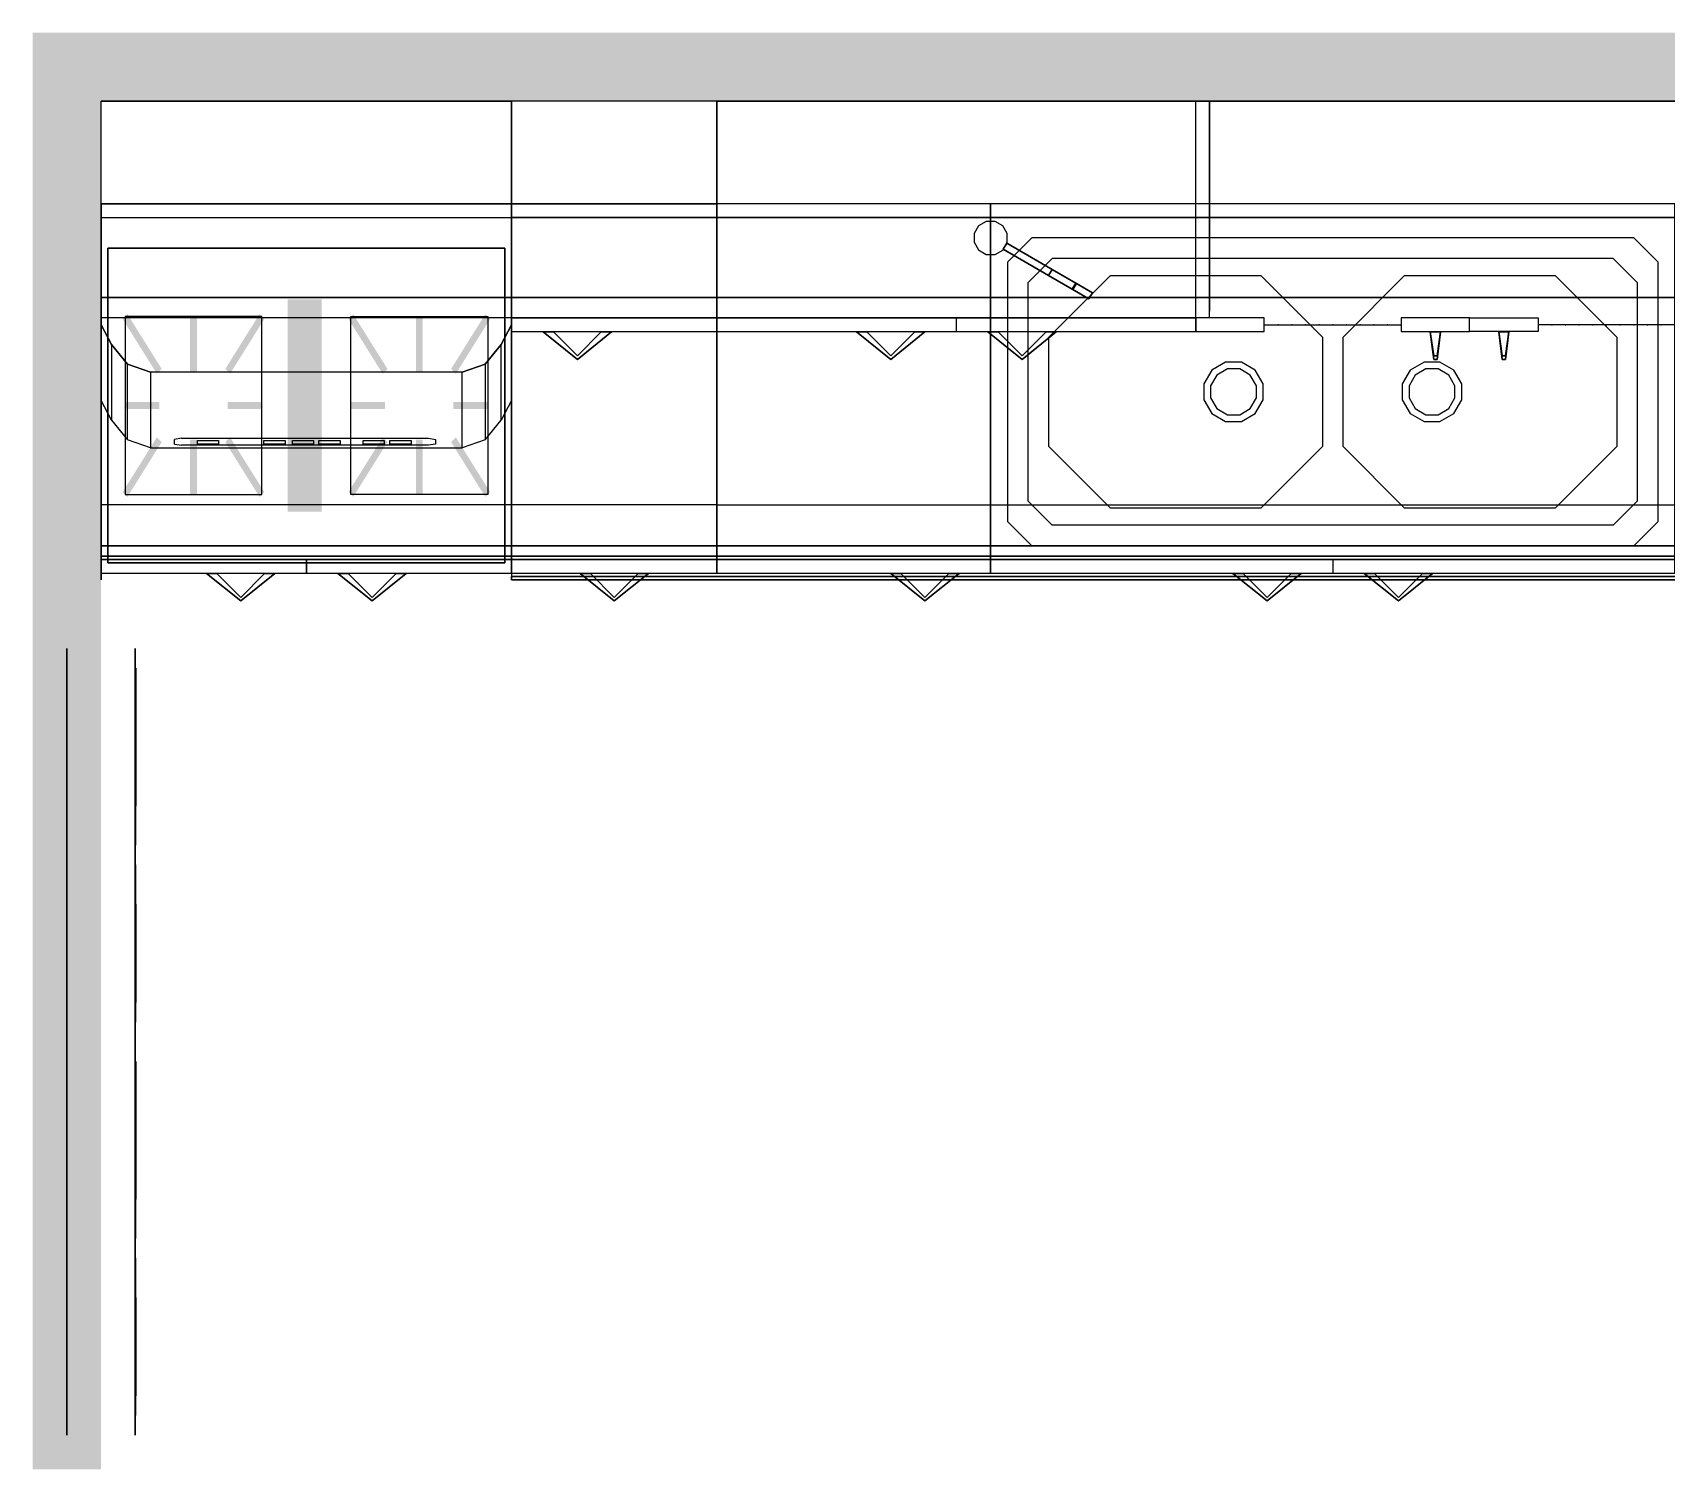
# Model space of a CAD drawing. Extents: x 3900 to 7782, y 4000 to 6100.
# Drawn here: x 3900 to 6288, y 4000 to 6100 of the extents above; entities that cross this region are included whole.
import ezdxf

# ---------------------------------------------------------------- set-up
doc = ezdxf.new("R2010")
doc.units = 0
doc.header["$LTSCALE"] = 100
doc.header["$MEASUREMENT"] = 0
doc.layers.get('0').update_dxf_attribs({"linetype": 'CONTINUOUS'})
for name, color, linetype in [('BASE', 4, 'CONTINUOUS'), ('ORANGE', 10, 'CONTINUOUS'), ('SINK', 7, 'CONTINUOUS'), ('WALL', 3, 'CONTINUOUS'), ('WT', 2, 'CONTINUOUS'), ('YIMA', 4, 'CONTINUOUS'), ('ZCYAN', 4, 'CONTINUOUS'), ('ZHANDLED', 1, 'CONTINUOUS'), ('ZHANDLEU', 1, 'CONTINUOUS'), ('ZMAGENTA', 6, 'CONTINUOUS'), ('ZRED', 1, 'CONTINUOUS'), ('ZWALL', 7, 'CONTINUOUS'), ('ZWINDOW', 12, 'CONTINUOUS')]:
    doc.layers.add(name, color=color, linetype=linetype)

# ---------------------------------------------------------------- blocks, each defined once
blk = doc.blocks.new('CR36')
at = {"layer": 'ZCYAN', "extrusion": (1, 0, -1.83772e-16)}
for p, q in [((0, 0, 36), (0, 50, 36)), ((0, 50), (0, 0)), ((0, 0, 36), (0, -10, 26)), ((0, -10, 10), (0, 0)), ((0, -10, 10), (0, -10, 26))]:
    blk.add_line(p, q, dxfattribs=at)
at = {"layer": 'ZCYAN'}
for points, invisible_edges in [([(0, 0, 36), (0, 0), (0, 50), (0, 50, 36)], 1), ([(1, 0, 36), (1, 0), (1, 50), (1, 50, 36)], 1), ([(0, 0, 36), (0, -10, 26), (0, -10, 10), (0, 0)], 8), ([(1, 0, 36), (1, -10, 26), (1, -10, 10), (1, 0)], 8)]:
    blk.add_3dface(points, dxfattribs=dict(at, invisible_edges=invisible_edges))
blk.add_3dface([(0, 50, 36), (1, 50, 36), (1, 50), (0, 50)], dxfattribs=at)
blk = doc.blocks.new('ZHANDLEU')
at = {"layer": 'ZHANDLEU'}
for p, q in [((-50, -0.5, -7.5), (-35, -0.5, -7.5)), ((35, -0.5, -7.5), (50, -0.5, -7.5))]:
    blk.add_line(p, q, dxfattribs=at)
for points in [[(-50, -0.5, 7.5), (0, -40.5, 2.5), (0, -40.5, -2.5), (-50, -0.5, -7.5)], [(-35, -0.5, 7.5), (0, -35.5, 2.5), (0, -35.5, -2.5), (-35, -0.5, -7.5)], [(0, -40.5, 2.5), (50, -0.5, 7.5), (50, -0.5, -7.5), (0, -40.5, -2.5)], [(0, -35.5, 2.5), (35, -0.5, 7.5), (35, -0.5, -7.5), (0, -35.5, -2.5)]]:
    blk.add_3dface(points, dxfattribs=at)
blk = doc.blocks.new('CL080XL')
at = {"layer": 'WALL', "extrusion": (0, -1, 0)}
for p, q in [((0, 0), (800, 0)), ((800, 0, -896), (0, 0, -896)), ((0, 0, -896), (0, 0)), ((20, 0, -20), (20, 0, -876)), ((780, 0, -20), (780, 0, -876)), ((800, 0), (800, 0, -896))]:
    blk.add_line(p, q, dxfattribs=at)
at = {"layer": 'WALL', "extrusion": (1, 1.24345e-16, 0)}
for p, q in [((20, -317, -20), (20, 0, -20)), ((20, 0, -230), (20, -307, -230)), ((20, -307, -250), (20, 0, -250)), ((20, 0, -460), (20, -307, -460)), ((20, -307, -480), (20, 0, -480)), ((20, -317, -876), (20, 0, -876)), ((20, -307, -710), (20, 0, -710)), ((20, 0, -690), (20, -307, -690)), ((20, -307, -230), (20, -307, -250)), ((20, -307, -460), (20, -307, -480)), ((20, -307, -690), (20, -307, -710)), ((20, -317), (20, -317, -20)), ((20, -317, -896), (20, -317, -876))]:
    blk.add_line(p, q, dxfattribs=at)
at = {"layer": 'WALL'}
for p, q in [((0, -317), (0, -337)), ((100, -337), (100, -317)), ((100, -327), (300, -327)), ((100, -327, -896), (300, -327, -896)), ((300, -317), (300, -337)), ((400, -337), (400, -317)), ((400, -337), (400, -317)), ((500, -317), (500, -337)), ((700, -327, -896), (500, -327, -896)), ((700, -327), (500, -327)), ((700, -337), (700, -317)), ((800, -317), (800, -337)), ((0, -337), (100, -337)), ((300, -337), (400, -337)), ((500, -337), (400, -337)), ((800, -337), (700, -337))]:
    blk.add_line(p, q, dxfattribs=at)
for p in [(120, -327), (140, -327), (160, -327), (180, -327), (200, -327), (220, -327), (240, -327), (260, -327), (280, -327), (520, -327), (540, -327), (560, -327), (580, -327), (600, -327), (620, -327), (640, -327), (660, -327), (680, -327)]:
    blk.add_point(p, dxfattribs=at)
for points in [[(0, 0), (800, 0), (800, 0, -896), (0, 0, -896)], [(0, -317), (0, -337), (100, -337), (100, -317)], [(300, -317), (300, -337), (400, -337), (400, -317)], [(500, -317), (500, -337), (400, -337), (400, -317)], [(800, -317), (800, -337), (700, -337), (700, -317)]]:
    blk.add_3dface(points, dxfattribs=at)
at = {"extrusion": (1, 0, 0), "rotation": 270}
for p in [(-337, -818, 350), (-337, -818, 450)]:
    blk.add_blockref('ZHANDLEU', p, dxfattribs=at)
blk = doc.blocks.new('PT220')
at = {"layer": 'WT', "extrusion": (1, 0, 0)}
blk.add_line((0, -520, -10), (0, -520), dxfattribs=at)
at = {"layer": 'WT'}
blk.add_line((2200, -520), (2200, -520, -10), dxfattribs=at)
for points, invisible_edges in [([(0, -520), (0, 0), (0, -20, 30), (0, -545, 30)], 10), ([(0, 0, 120), (0, -20, 120), (0, -20, 30), (0, 0)], 4), ([(2200, 0, 120), (2200, -20, 120), (2200, -20, 30), (2200, 0)], 4), ([(2200, -520), (2200, 0), (2200, -20, 30), (2200, -545, 30)], 10), ([(0, -550, 25), (0, -545, 30), (0, -520), (0, -550, 25)], 15), ([(0, -520), (0, -520, -10), (0, -550, -10), (0, -550, 25)], 8), ([(300, -550, 25), (300, -545, 30), (300, -520), (300, -550, 25)], 15), ([(2200, -520), (2200, -520, -10), (2200, -550, -10), (2200, -550, 25)], 8)]:
    blk.add_3dface(points, dxfattribs=dict(at, invisible_edges=invisible_edges))
for points in [[(0, 0, 120), (0, -20, 120), (2200, -20, 120), (2200, 0, 120)], [(0, -20, 120), (0, -20, 30), (2200, -20, 30), (2200, -20, 120)], [(0, -20, 30), (0, -545, 30), (2200, -545, 30), (2200, -20, 30)], [(0, -545, 30), (0, -550, 25), (2200, -550, 25), (2200, -545, 30)], [(0, -550, 25), (0, -550, -10), (2200, -550, -10), (2200, -550, 25)]]:
    blk.add_3dface(points, dxfattribs=at)
blk = doc.blocks.new('ISD9545')
at = {"layer": 'SINK'}
for p, q in [((60, -50), (25, -85)), ((940, -50), (60, -50)), ((940, -50), (975, -85)), ((25, -465), (25, -85)), ((55, -115), (90, -80)), ((910, -80), (90, -80)), ((910, -80), (945, -115)), ((975, -85), (975, -465)), ((55, -435), (55, -115)), ((85, -195), (175, -105)), ((175, -105), (395, -105)), ((485, -195), (395, -105)), ((605, -105), (515, -195)), ((605, -105), (825, -105)), ((915, -195), (825, -105)), ((945, -115), (945, -435)), ((85, -355), (85, -195)), ((485, -195), (485, -355)), ((515, -355), (515, -195)), ((915, -195), (915, -355)), ((175, -445), (85, -355)), ((395, -445), (485, -355)), ((605, -445), (515, -355)), ((825, -445), (915, -355)), ((55, -435), (90, -470)), ((395, -445), (175, -445)), ((825, -445), (605, -445)), ((945, -435), (910, -470)), ((25, -465), (60, -500)), ((910, -470), (90, -470)), ((940, -500), (975, -465)), ((60, -500), (940, -500))]:
    blk.add_line(p, q, dxfattribs=at)
at = {"layer": 'SINK', "elevation": -200}
for points in [[(343.4, -231.5), (323.2, -243.2), (311.5, -263.4), (311.5, -286.6), (323.2, -306.8), (343.4, -318.5), (366.6, -318.5), (386.8, -306.8), (398.5, -286.6), (398.5, -263.4), (386.8, -243.2), (366.6, -231.5)], [(633.4, -231.5), (613.2, -243.2), (601.5, -263.4), (601.5, -286.6), (613.2, -306.8), (633.4, -318.5), (656.6, -318.5), (676.8, -306.8), (688.5, -286.6), (688.5, -263.4), (676.8, -243.2), (656.6, -231.5)], [(346, -241.5), (330.5, -250.5), (321.5, -266), (321.5, -284), (330.5, -299.5), (346, -308.5), (364, -308.5), (379.5, -299.5), (388.5, -284), (388.5, -266), (379.5, -250.5), (364, -241.5)], [(636, -241.5), (620.5, -250.5), (611.5, -266), (611.5, -284), (620.5, -299.5), (636, -308.5), (654, -308.5), (669.5, -299.5), (678.5, -284), (678.5, -266), (669.5, -250.5), (654, -241.5)]]:
    blk.add_lwpolyline(points, close=True, dxfattribs=at)
blk = doc.blocks.new('PL240')
at = {"layer": 'ZRED'}
for points in [[(0, 0), (0, -15), (0, -15, 150), (0, 0, 150)], [(0, 0), (0, 0, 150), (1, 0, 150), (1, 0)], [(1, 0), (1, -15), (1, -15, 150), (1, 0, 150)], [(0, -15), (0, -15, 150), (1, -15, 150), (1, -15)]]:
    blk.add_3dface(points, dxfattribs=at)
blk = doc.blocks.new('FMS')
at = {"layer": 'WT'}
blk.add_line((0, 0), (1, 0), dxfattribs=at)
at = {"layer": 'WT', "extrusion": (1, -8.46092e-15, -1.83718e-16)}
for p, q in [((0, 0, 25), (0, -143, 25)), ((0, -143, 25), (0, -150, 18)), ((0, -150, 7), (0, -143)), ((0, -150, 18), (0, -150, 7))]:
    blk.add_line(p, q, dxfattribs=at)
at = {"layer": 'WT'}
for points, invisible_edges in [([(0, 0, 25), (0, -143, 25), (0, -143), (0, 0)], 2), ([(1, 0, 25), (1, -143, 25), (1, -143), (1, 0)], 2), ([(0, -150, 18), (0, -150, 7), (0, -143), (0, -143, 25)], 4), ([(1, -150, 18), (1, -150, 7), (1, -143), (1, -143, 25)], 4)]:
    blk.add_3dface(points, dxfattribs=dict(at, invisible_edges=invisible_edges))
blk = doc.blocks.new('ZHANDLED')
at = {"layer": 'ZHANDLED'}
for p, q in [((-50, -0.5, -7.5), (-35, -0.5, -7.5)), ((35, -0.5, -7.5), (50, -0.5, -7.5))]:
    blk.add_line(p, q, dxfattribs=at)
for points in [[(-50, -0.5, 7.5), (0, -40.5, 2.5), (0, -40.5, -2.5), (-50, -0.5, -7.5)], [(-35, -0.5, 7.5), (0, -35.5, 2.5), (0, -35.5, -2.5), (-35, -0.5, -7.5)], [(0, -40.5, 2.5), (50, -0.5, 7.5), (50, -0.5, -7.5), (0, -40.5, -2.5)], [(0, -35.5, 2.5), (35, -0.5, 7.5), (35, -0.5, -7.5), (0, -35.5, -2.5)]]:
    blk.add_3dface(points, dxfattribs=at)
blk = doc.blocks.new('BS10085')
at = {"layer": 'BASE'}
for p, q in [((0, 0), (0, -440)), ((0, 0, 160), (0, -520, 160)), ((1000, 0, 820), (0, 0, 820)), ((1000, -440), (1000, 0)), ((1000, -520, 160), (1000, 0, 160)), ((0, -440), (1000, -440)), ((0, -520, 160), (1000, -520, 160)), ((0, -520, 160), (0, -540, 160)), ((1000, -520, 160), (0, -520, 160)), ((500, -520, 160), (500, -540, 160)), ((1000, -540, 160), (1000, -520, 160)), ((0, -540, 160), (1000, -540, 160))]:
    blk.add_line(p, q, dxfattribs=at)
blk.add_3dface([(0, -520, 800), (0, -540, 800), (1000, -540, 800), (1000, -520, 800)], dxfattribs=at)
at = {"layer": 'YIMA'}
for p, q in [((0, -520, 672), (0, -540, 672)), ((1000, -540, 672), (1000, -520, 672)), ((0, -540, 672), (1000, -540, 672))]:
    blk.add_line(p, q, dxfattribs=at)
at = {"layer": 'BASE'}
for p in [(404, -540, 764), (596, -540, 764)]:
    blk.add_blockref('ZHANDLED', p, dxfattribs=at)
blk = doc.blocks.new('ZWINDOW')
at = {"layer": 'ZWINDOW', "extrusion": (0, -1, 0)}
for p, q in [((0, -1, 1), (1, -1, 1)), ((1, -1), (0, -1)), ((0, -1), (0, -1, 1)), ((0.025, -1, 0.975), (0.975, -1, 0.975)), ((0.975, -1, 0.025), (0.025, -1, 0.025)), ((0.025, -1, 0.025), (0.025, -1, 0.975)), ((0.025, -1.01, 0.85), (0.125, -1.01, 0.975)), ((0.025, -1.01, 0.4718), (0.225, -1.01, 0.4718)), ((0.025, -1.01, 0.4968), (0.225, -1.01, 0.4968)), ((0.175, -1.01, 0.75), (0.05, -1.01, 0.575)), ((0.175, -1.01, 0.35), (0.05, -1.01, 0.175)), ((0.15, -1.01, 0.825), (0.075, -1.01, 0.725)), ((0.15, -1.01, 0.425), (0.075, -1.01, 0.325)), ((0.225, -1.01, 0.0218), (0.225, -1.01, 0.4718)), ((0.225, -1.01, 0.9718), (0.225, -1.01, 0.4968)), ((0.25, -1.01, 0.4718), (0.475, -1.01, 0.4718)), ((0.25, -1.01, 0.4968), (0.475, -1.01, 0.4968)), ((0.25, -1.01, 0.4718), (0.25, -1.01, 0.025)), ((0.25, -1.01, 0.975), (0.25, -1.01, 0.4968)), ((0.425, -1.01, 0.75), (0.3, -1.01, 0.575)), ((0.425, -1.01, 0.35), (0.3, -1.01, 0.175)), ((0.4, -1.01, 0.825), (0.325, -1.01, 0.725)), ((0.4, -1.01, 0.425), (0.325, -1.01, 0.325)), ((0.475, -1.01, 0.85), (0.375, -1.01, 0.975)), ((0.475, -1.01, 0.975), (0.475, -1.01, 0.4968)), ((0.475, -1.01, 0.4718), (0.475, -1.01, 0.025)), ((0.525, -1.01, 0.975), (0.525, -1.01, 0.4968)), ((0.525, -1.01, 0.4968), (0.725, -1.01, 0.4968)), ((0.525, -1.01, 0.4718), (0.525, -1.01, 0.025)), ((0.525, -1.01, 0.85), (0.625, -1.01, 0.975)), ((0.525, -1.01, 0.4718), (0.725, -1.01, 0.4718)), ((0.675, -1.01, 0.775), (0.55, -1.01, 0.6)), ((0.675, -1.01, 0.35), (0.55, -1.01, 0.175)), ((0.65, -1.01, 0.85), (0.575, -1.01, 0.75)), ((0.65, -1.01, 0.425), (0.575, -1.01, 0.325)), ((0.725, -1.01, 0.9718), (0.725, -1.01, 0.4968)), ((0.725, -1.01, 0.0218), (0.725, -1.01, 0.4718)), ((0.75, -1.01, 0.975), (0.75, -1.01, 0.4968)), ((0.75, -1.01, 0.4718), (0.75, -1.01, 0.025)), ((0.75, -1.01, 0.4968), (0.975, -1.01, 0.4968)), ((0.75, -1.01, 0.4718), (0.975, -1.01, 0.4718)), ((0.925, -1.01, 0.775), (0.8, -1.01, 0.6)), ((0.925, -1.01, 0.35), (0.8, -1.01, 0.175)), ((0.9, -1.01, 0.85), (0.825, -1.01, 0.75)), ((0.9, -1.01, 0.425), (0.825, -1.01, 0.325)), ((0.975, -1.01, 0.85), (0.875, -1.01, 0.975)), ((0.975, -1, 0.975), (0.975, -1, 0.025)), ((1, -1, 1), (1, -1))]:
    blk.add_line(p, q, dxfattribs=at)
at = {"layer": 'ZWINDOW', "invisible_edges": 5}
for points in [[(0, 0, 1), (0.025, 0, 0.975), (0.975, 0, 0.975), (1, 0, 1)], [(0.025, 0, 0.975), (0, 0, 1), (0, 0), (0.025, 0, 0.025)], [(1, 0), (0.975, 0, 0.025), (0.025, 0, 0.025), (0, 0)], [(0.975, 0, 0.975), (1, 0, 1), (1, 0), (0.975, 0, 0.025)], [(0, -1, 1), (0.025, -1, 0.975), (0.975, -1, 0.975), (1, -1, 1)], [(1, -1), (0.975, -1, 0.025), (0.025, -1, 0.025), (0, -1)], [(0.025, -1, 0.975), (0, -1, 1), (0, -1), (0.025, -1, 0.025)], [(0.975, -1, 0.975), (1, -1, 1), (1, -1), (0.975, -1, 0.025)]]:
    blk.add_3dface(points, dxfattribs=at)
blk = doc.blocks.new('BT04085L')
at = {"layer": 'BASE'}
for p, q in [((0, 0), (0, -440)), ((0, 0, 160), (0, -520, 160)), ((400, 0, 820), (0, 0, 820)), ((400, -440), (400, 0)), ((400, -520, 160), (400, 0, 160)), ((0, -440), (400, -440)), ((0, -520, 160), (400, -520, 160)), ((0, -520, 160), (0, -540, 160)), ((400, -520, 160), (0, -520, 160)), ((400, -540, 160), (400, -520, 160)), ((0, -540, 160), (400, -540, 160))]:
    blk.add_line(p, q, dxfattribs=at)
blk.add_3dface([(0, -520, 800), (0, -540, 800), (400, -540, 800), (400, -520, 800)], dxfattribs=at)
at = {"layer": 'YIMA'}
for p, q in [((0, -520, 672), (0, -540, 672)), ((400, -540, 672), (400, -520, 672)), ((0, -540, 672), (400, -540, 672))]:
    blk.add_line(p, q, dxfattribs=at)
at = {"layer": 'BASE'}
blk.add_blockref('ZHANDLED', (304, -540, 764), dxfattribs=at)
blk = doc.blocks.new('BD03085')
at = {"layer": 'BASE'}
for p, q in [((0, -440), (0, 0)), ((0, 0, 160), (0, -520, 160)), ((0, 0, 820), (300, 0, 820)), ((300, 0), (300, -440)), ((300, -520, 160), (300, 0, 160)), ((300, -440), (0, -440)), ((0, -520, 160), (300, -520, 160)), ((0, -520, 160), (0, -540, 160)), ((0, -520, 416), (0, -540, 416)), ((0, -520, 544), (0, -540, 544)), ((0, -520, 672), (0, -540, 672)), ((300, -540, 160), (300, -520, 160)), ((300, -540, 416), (300, -520, 416)), ((300, -540, 544), (300, -520, 544)), ((300, -540, 672), (300, -520, 672)), ((0, -540, 160), (300, -540, 160)), ((0, -540, 416), (300, -540, 416)), ((0, -540, 544), (300, -540, 544)), ((0, -540, 672), (300, -540, 672))]:
    blk.add_line(p, q, dxfattribs=at)
blk.add_3dface([(0, -520, 800), (0, -540, 800), (300, -540, 800), (300, -520, 800)], dxfattribs=at)
for p in [(150, -540, 764), (150, -540, 636), (150, -540, 508), (150, -540, 380)]:
    blk.add_blockref('ZHANDLED', p, dxfattribs=at)
blk = doc.blocks.new('BG06067')
at = {"layer": 'BASE'}
for p, q in [((0, -440), (0, 0)), ((0, -520, 160), (0, 0, 160)), ((0, 0, 675), (600, 0, 675)), ((600, 0), (600, -440)), ((600, 0, 160), (600, -520, 160)), ((600, -440), (0, -440)), ((0, -520, 160), (0, -540, 160)), ((0, -520, 675), (600, -520, 675)), ((600, -540, 160), (600, -520, 160)), ((0, -540, 160), (300, -540, 160)), ((300, -540, 160), (600, -540, 160))]:
    blk.add_line(p, q, dxfattribs=at)
for points in [[(0, -520, 672), (0, -540, 672), (300, -540, 672), (300, -520, 672)], [(300, -520, 672), (300, -540, 672), (600, -540, 672), (600, -520, 672)]]:
    blk.add_3dface(points, dxfattribs=at)
for p in [(204, -540, 636), (396, -540, 636)]:
    blk.add_blockref('ZHANDLED', p, dxfattribs=at)
blk = doc.blocks.new('PG060')
at = {"layer": 'WT', "extrusion": (1, 0, -1.83772e-16)}
for p, q in [((0, -550), (0, 0)), ((0, 0), (0, 0, 265)), ((0, -20, 265), (0, -20, 40)), ((0, -20, 40), (0, -545, 40)), ((0, -545, 40), (0, -550, 35)), ((0, -550, 35), (0, -550))]:
    blk.add_line(p, q, dxfattribs=at)
at = {"layer": 'WT'}
for p, q in [((0, -20, 265), (0, 0, 265)), ((600, -20, 265), (600, 0, 265))]:
    blk.add_line(p, q, dxfattribs=at)
blk.add_3dface([(0, 0, 265), (0, -20, 265), (600, -20, 265), (600, 0, 265)], dxfattribs=at)
for points, invisible_edges in [([(0, 0, 265), (0, 0), (0, -20, 40), (0, -20, 265)], 2), ([(0, -545, 40), (0, -545), (0, 0), (0, -20, 40)], 5), ([(600, -20, 265), (600, -20, 40), (600, 0), (600, 0, 265)], 2), ([(600, -20, 40), (600, -545, 40), (600, -545), (600, 0)], 14), ([(0, -545, 40), (0, -545), (0, -550), (0, -550, 35)], 1), ([(600, -550, 35), (600, -545, 40), (600, -545), (600, -550)], 6)]:
    blk.add_3dface(points, dxfattribs=dict(at, invisible_edges=invisible_edges))
blk = doc.blocks.new('ORANGE')
at = {"layer": 'ORANGE'}
for p, q in [((10, -65, 170), (590, -65, 170)), ((10, -525, 170), (10, -65, 170)), ((10, -65, 180), (10, -525, 180)), ((590, -65, 180), (10, -65, 180)), ((590, -65, 170), (590, -525, 170)), ((590, -525, 180), (590, -65, 180)), ((35, -165, 180), (35, -425, 180)), ((235, -165, 180), (35, -165, 180)), ((235, -425, 180), (235, -165, 180)), ((365, -165, 180), (565, -165, 180)), ((365, -425, 180), (365, -165, 180)), ((565, -165, 180), (565, -425, 180)), ((35, -425, 180), (235, -425, 180)), ((565, -425, 180), (365, -425, 180)), ((590, -525, 170), (10, -525, 170)), ((10, -525, 180), (590, -525, 180))]:
    blk.add_line(p, q, dxfattribs=at)
at = {"layer": 'ORANGE', "color": 7, "extrusion": (0, -1, 0)}
for p, q in [((135, -525, 130), (109, -525, 115)), ((109, -525, 115), (109, -525, 85)), ((109, -525, 85), (135, -525, 70)), ((135, -525, 70), (161, -525, 85)), ((161, -525, 115), (135, -525, 130)), ((161, -525, 85), (161, -525, 115)), ((440, -525, 130), (414, -525, 115)), ((414, -525, 115), (414, -525, 85)), ((414, -525, 85), (440, -525, 70)), ((440, -525, 70), (466, -525, 85)), ((466, -525, 115), (440, -525, 130)), ((466, -525, 85), (466, -525, 115)), ((525, -525, 130), (499, -525, 115)), ((499, -525, 115), (499, -525, 85)), ((499, -525, 85), (525, -525, 70)), ((525, -525, 70), (551, -525, 85)), ((551, -525, 115), (525, -525, 130)), ((551, -525, 85), (551, -525, 115))]:
    blk.add_line(p, q, dxfattribs=at)
at = {"layer": 'ORANGE'}
for p in [(235, -525, 10), (365, -525, 10)]:
    blk.add_point(p, dxfattribs=at)
for points in [[(322.5, -140, 180), (272.5, -140, 180), (322.5, -450, 180), (272.5, -450, 180)], [(38.5, -161.5, 180), (31.5, -168.5, 180), (88.5, -241.5, 180), (81.5, -248.5, 180)], [(140, -165, 180), (130, -165, 180), (140, -245, 180), (130, -245, 180)], [(238.5, -168.5, 180), (231.5, -161.5, 180), (188.5, -248.5, 180), (181.5, -241.5, 180)], [(361.5, -168.5, 180), (368.5, -161.5, 180), (411.5, -248.5, 180), (418.5, -241.5, 180)], [(460, -165, 180), (470, -165, 180), (460, -245, 180), (470, -245, 180)], [(561.5, -161.5, 180), (568.5, -168.5, 180), (511.5, -241.5, 180), (518.5, -248.5, 180)], [(35, -290, 180), (35, -300, 180), (85, -290, 180), (85, -300, 180)], [(235, -300, 180), (235, -290, 180), (185, -300, 180), (185, -290, 180)], [(365, -300, 180), (365, -290, 180), (415, -300, 180), (415, -290, 180)], [(565, -290, 180), (565, -300, 180), (515, -290, 180), (515, -300, 180)], [(31.5, -421.5, 180), (38.5, -428.5, 180), (81.5, -341.5, 180), (88.5, -348.5, 180)], [(130, -425, 180), (140, -425, 180), (130, -345, 180), (140, -345, 180)], [(231.5, -428.5, 180), (238.5, -421.5, 180), (181.5, -348.5, 180), (188.5, -341.5, 180)], [(368.5, -428.5, 180), (361.5, -421.5, 180), (418.5, -348.5, 180), (411.5, -341.5, 180)], [(470, -425, 180), (460, -425, 180), (470, -345, 180), (460, -345, 180)], [(568.5, -421.5, 180), (561.5, -428.5, 180), (518.5, -341.5, 180), (511.5, -348.5, 180)]]:
    blk.add_trace(points, dxfattribs=at)
blk.add_3dface([(10, -65, 180), (10, -525, 180), (590, -525, 180), (590, -65, 180)], dxfattribs=at)
blk = doc.blocks.new('ZSUDO2')
at = {"layer": 'ZMAGENTA', "extrusion": (-1, 0, -6.83214e-16)}
for p, q in [((-5.2, -24.1, 50), (-5.2, -100.8, 114.3)), ((-5.2, -24.1, 40), (-5.2, -100.8, 104.3)), ((5.2, -24.1, 50), (5.2, -100.8, 114.3)), ((5.2, -24.1, 40), (5.2, -100.8, 104.3)), ((-5.2, -100.8, 114.3), (-5.2, -140.8, 114.3)), ((-5.2, -100.8, 104.3), (-5.2, -140.8, 104.3)), ((5.2, -100.8, 114.3), (5.2, -140.8, 114.3)), ((5.2, -100.8, 104.3), (5.2, -140.8, 104.3))]:
    blk.add_line(p, q, dxfattribs=at)
at = {"layer": 'ZMAGENTA', "extrusion": (1, -6.01523e-16, -2.5676e-62)}
for p, q in [((-5.2, -140.8, 114.3), (-5.2, -169, 86)), ((-5.2, -142, 86), (-5.2, -140.8, 104.3)), ((-5.2, -169, 86), (-5.2, -142, 86)), ((5.2, -140.8, 114.3), (5.2, -169, 86)), ((5.2, -142, 86), (5.2, -140.8, 104.3)), ((5.2, -169, 86), (5.2, -142, 86))]:
    blk.add_line(p, q, dxfattribs=at)
at = {"layer": 'ZMAGENTA'}
blk.add_lwpolyline([(-6.5, 24.1), (-17.7, 17.7), (-24.1, 6.5), (-24.1, -6.5), (-17.7, -17.7), (-6.5, -24.1), (6.5, -24.1), (17.7, -17.7), (24.1, -6.5), (24.1, 6.5), (17.7, 17.7), (6.5, 24.1)], close=True, dxfattribs=at)
at = {"layer": 'ZMAGENTA', "elevation": 50}
blk.add_lwpolyline([(-6.5, 24.1), (-17.7, 17.7), (-24.1, 6.5), (-24.1, -6.5), (-17.7, -17.7), (-6.5, -24.1), (6.5, -24.1), (17.7, -17.7), (24.1, -6.5), (24.1, 6.5), (17.7, 17.7), (6.5, 24.1)], close=True, dxfattribs=at)
at = {"layer": 'ZMAGENTA'}
for points, invisible_edges in [([(-17.7, -17.7, 105), (-6.5, -24.1, 105), (-6.5, 24.1, 105), (-17.7, 17.7, 105)], 10), ([(-6.5, -24.1, 105), (6.5, -24.1, 105), (6.5, 24.1, 105), (-6.5, 24.1, 105)], 10), ([(6.5, -24.1, 105), (17.7, -17.7, 105), (17.7, 17.7, 105), (6.5, 24.1, 105)], 10), ([(-17.7, 17.7, 105), (-24.1, 6.5, 105), (-24.1, -6.5, 105), (-17.7, -17.7, 105)], 8), ([(17.7, 17.7, 105), (17.7, -17.7, 105), (24.1, -6.5, 105), (24.1, 6.5, 105)], 1)]:
    blk.add_3dface(points, dxfattribs=dict(at, invisible_edges=invisible_edges))
for points in [[(-5.2, -100.8, 114.3), (-5.2, -24.1, 50), (-5.2, -24.1, 40), (-5.2, -100.8, 104.3)], [(-5.2, -100.8, 104.3), (-5.2, -24.1, 40), (5.2, -24.1, 40), (5.2, -100.8, 104.3)], [(5.2, -24.1, 50), (-5.2, -24.1, 50), (-5.2, -100.8, 114.3), (5.2, -100.8, 114.3)], [(5.2, -24.1, 50), (5.2, -24.1, 40), (5.2, -100.8, 104.3), (5.2, -100.8, 114.3)], [(-5.2, -140.8, 114.3), (-5.2, -100.8, 114.3), (5.2, -100.8, 114.3), (5.2, -140.8, 114.3)], [(-5.2, -140.8, 114.3), (-5.2, -100.8, 114.3), (-5.2, -100.8, 104.3), (-5.2, -140.8, 104.3)], [(-5.2, -100.8, 104.3), (5.2, -100.8, 104.3), (5.2, -140.8, 104.3), (-5.2, -140.8, 104.3)], [(5.2, -100.8, 104.3), (5.2, -100.8, 114.3), (5.2, -140.8, 114.3), (5.2, -140.8, 104.3)], [(-5.2, -169, 86), (-5.2, -140.8, 114.3), (5.2, -140.8, 114.3), (5.2, -169, 86)], [(-5.2, -140.8, 114.3), (-5.2, -140.8, 104.3), (-5.2, -142, 86), (-5.2, -169, 86)], [(-5.2, -169, 86), (5.2, -169, 86), (5.2, -142, 86), (-5.2, -142, 86)], [(5.2, -140.8, 114.3), (5.2, -140.8, 104.3), (5.2, -142, 86), (5.2, -169, 86)]]:
    blk.add_3dface(points, dxfattribs=at)
blk = doc.blocks.new('CB070XL')
at = {"layer": 'WALL'}
for p, q in [((0, 0), (0, -317)), ((0, 0, -896), (700, 0, -896)), ((700, -317), (700, 0)), ((0, -317), (0, -337)), ((350, -337), (350, -317)), ((700, -337), (700, -317)), ((0, -337), (700, -337)), ((350, -337, -896), (350, -337))]:
    blk.add_line(p, q, dxfattribs=at)
for points in [[(0, 0), (0, -317), (700, -317), (700, 0)], [(0, -317), (0, -337), (700, -337), (700, -317)]]:
    blk.add_3dface(points, dxfattribs=at)
for p in [(254, -337, -860), (446, -337, -860)]:
    blk.add_blockref('ZHANDLEU', p, dxfattribs=at)
blk = doc.blocks.new('CB030SLR')
at = {"layer": 'WALL'}
for p, q in [((0, 0), (0, -317)), ((300, -317), (300, 0)), ((0, -317), (0, -337)), ((300, -337), (300, -317)), ((0, -337), (300, -337))]:
    blk.add_line(p, q, dxfattribs=at)
for points in [[(0, 0), (0, -317), (300, -317), (300, 0)], [(0, 0, -640), (0, -317, -640), (300, -317, -640), (300, 0, -640)], [(0, -317), (0, -337), (300, -337), (300, -317)]]:
    blk.add_3dface(points, dxfattribs=at)
blk.add_blockref('ZHANDLEU', (96, -337, -604), dxfattribs=at)
blk = doc.blocks.new('CH060MMH')
at = {"layer": 'WALL'}
for p, q in [((0, -317, -600), (0, 0, -600)), ((600, 0, -600), (0, 0, -600)), ((600, -317, -600), (600, 0, -600))]:
    blk.add_line(p, q, dxfattribs=at)
at = {"layer": 'WALL', "extrusion": (0, -0.98343, 0.181289)}
for p, q in [((117.3, -492.8, -523.1), (107.3, -494.6, -533)), ((107.3, -501.3, -569), (107.3, -494.6, -533)), ((107.3, -501.3, -569), (117.3, -503.1, -578.9)), ((117.3, -492.8, -523.1), (478.7, -492.8, -523.1)), ((140.8, -496, -540.4), (171.8, -496, -540.4)), ((140.8, -501.6, -570.7), (140.8, -496, -540.4)), ((171.8, -496, -540.4), (171.8, -501.6, -570.7)), ((237.9, -501.6, -570.7), (237.9, -496, -540.4)), ((237.9, -496, -540.4), (268.8, -496, -540.4)), ((268.8, -496, -540.4), (268.8, -501.6, -570.7)), ((279.5, -501.6, -570.7), (279.5, -496, -540.4)), ((279.5, -496, -540.4), (310.4, -496, -540.4)), ((310.4, -496, -540.4), (310.4, -501.6, -570.7)), ((318.4, -501.6, -570.7), (318.4, -496, -540.4)), ((318.4, -496, -540.4), (349.4, -496, -540.4)), ((349.4, -496, -540.4), (349.4, -501.6, -570.7)), ((382.8, -501.6, -570.7), (382.8, -496, -540.4)), ((382.8, -496, -540.4), (413.7, -496, -540.4)), ((413.7, -496, -540.4), (413.7, -501.6, -570.7)), ((422.1, -501.6, -570.7), (422.1, -496, -540.4)), ((422.1, -496, -540.4), (453.1, -496, -540.4)), ((453.1, -496, -540.4), (453.1, -501.6, -570.7)), ((478.7, -492.8, -523.1), (488.7, -494.6, -533)), ((488.7, -501.3, -569), (478.7, -503.1, -578.9)), ((488.7, -494.6, -533), (488.7, -501.3, -569)), ((478.7, -503.1, -578.9), (117.3, -503.1, -578.9)), ((171.8, -501.6, -570.7), (140.8, -501.6, -570.7)), ((268.8, -501.6, -570.7), (237.9, -501.6, -570.7)), ((310.4, -501.6, -570.7), (279.5, -501.6, -570.7)), ((349.4, -501.6, -570.7), (318.4, -501.6, -570.7)), ((413.7, -501.6, -570.7), (382.8, -501.6, -570.7)), ((453.1, -501.6, -570.7), (422.1, -501.6, -570.7))]:
    blk.add_line(p, q, dxfattribs=at)
at = {"layer": 'WALL'}
for points, invisible_edges in [([(0, 0), (600, 0), (600, -317), (0, -317)], 4), ([(600, 0), (600, 0, -600), (600, -317, -600), (600, -317)], 8), ([(0, -317), (0, -327), (600, -327), (600, -317)], 2), ([(0, -327), (600, -327), (584.9, -355.9), (15.1, -355.9)], 5), ([(584.9, -355.9), (15.1, -355.9), (38.5, -384.6), (561.5, -384.6)], 5), ([(38.5, -384.6), (561.5, -384.6), (527.6, -396.4), (72.4, -396.4)], 5)]:
    blk.add_3dface(points, dxfattribs=dict(at, invisible_edges=invisible_edges))
for points in [[(0, -317), (0, -327), (0, -437.6, -600), (0, -317, -600)], [(15.1, -355.9), (15.1, -466.5, -600), (0, -437.6, -600), (0, -327)], [(600, -327), (600, -437.6, -600), (584.9, -466.5, -600), (584.9, -355.9)], [(600, -317), (600, -317, -600), (600, -437.6, -600), (600, -327)], [(38.5, -495.2, -600), (38.5, -384.6), (15.1, -355.9), (15.1, -466.5, -600)], [(584.9, -466.5, -600), (584.9, -355.9), (561.5, -384.6), (561.5, -495.2, -600)], [(72.4, -396.4), (72.4, -507, -600), (38.5, -495.2, -600), (38.5, -384.6)], [(527.6, -507, -600), (527.6, -396.4), (72.4, -396.4), (72.4, -507, -600)], [(561.5, -384.6), (561.5, -495.2, -600), (527.6, -507, -600), (527.6, -396.4)]]:
    blk.add_3dface(points, dxfattribs=at)

msp = doc.modelspace()

# ---------------------------------------------------------------- linework, layer by layer
at = {"layer": 'ZWALL'}
for points in [[(3900, 6100), (4000, 6000), (7500, 6100), (7500, 6000)], [(3900, 4000), (4000, 4000), (3900, 6100), (4000, 6000)]]:
    msp.add_trace(points, dxfattribs=at)

# ---------------------------------------------------------------- block references
for name, p in [('CH060MMH', (4000, 6000, 2208)), ('CB030SLR', (4600, 6000, 2208)), ('CB070XL', (4900, 6000, 2208)), ('CL080XL', (5600, 6000, 2208)), ('BG06067', (4000, 5850)), ('PG060', (4000, 5850, 675)), ('PT220', (4600, 5850, 820)), ('BD03085', (4600, 5850)), ('BT04085L', (4900, 5850)), ('BS10085', (5300, 5850)), ('ORANGE', (4000, 5850, 710)), ('ISD9545', (5300, 5850, 852))]:
    msp.add_blockref(name, p)
for name, p, xscale in [('FMS', (4900, 6000, 940), 1900), ('CR36', (4000, 5663, 2208), 3200), ('CR36', (4600, 5663, 1532), 300), ('CR36', (4900, 5663, 1276), 2300), ('PL240', (4000, 5350), 2800)]:
    msp.add_blockref(name, p, dxfattribs=dict(xscale=xscale))
at = {"rotation": 59.93141717813755}
msp.add_blockref('ZSUDO2', (5300, 5800, 850), dxfattribs=at)
at = {"xscale": 1150, "yscale": 100, "zscale": 1200, "rotation": 90}
msp.add_blockref('ZWINDOW', (3950, 4050, 1050), dxfattribs=at)

doc.saveas('drawing.dxf')
